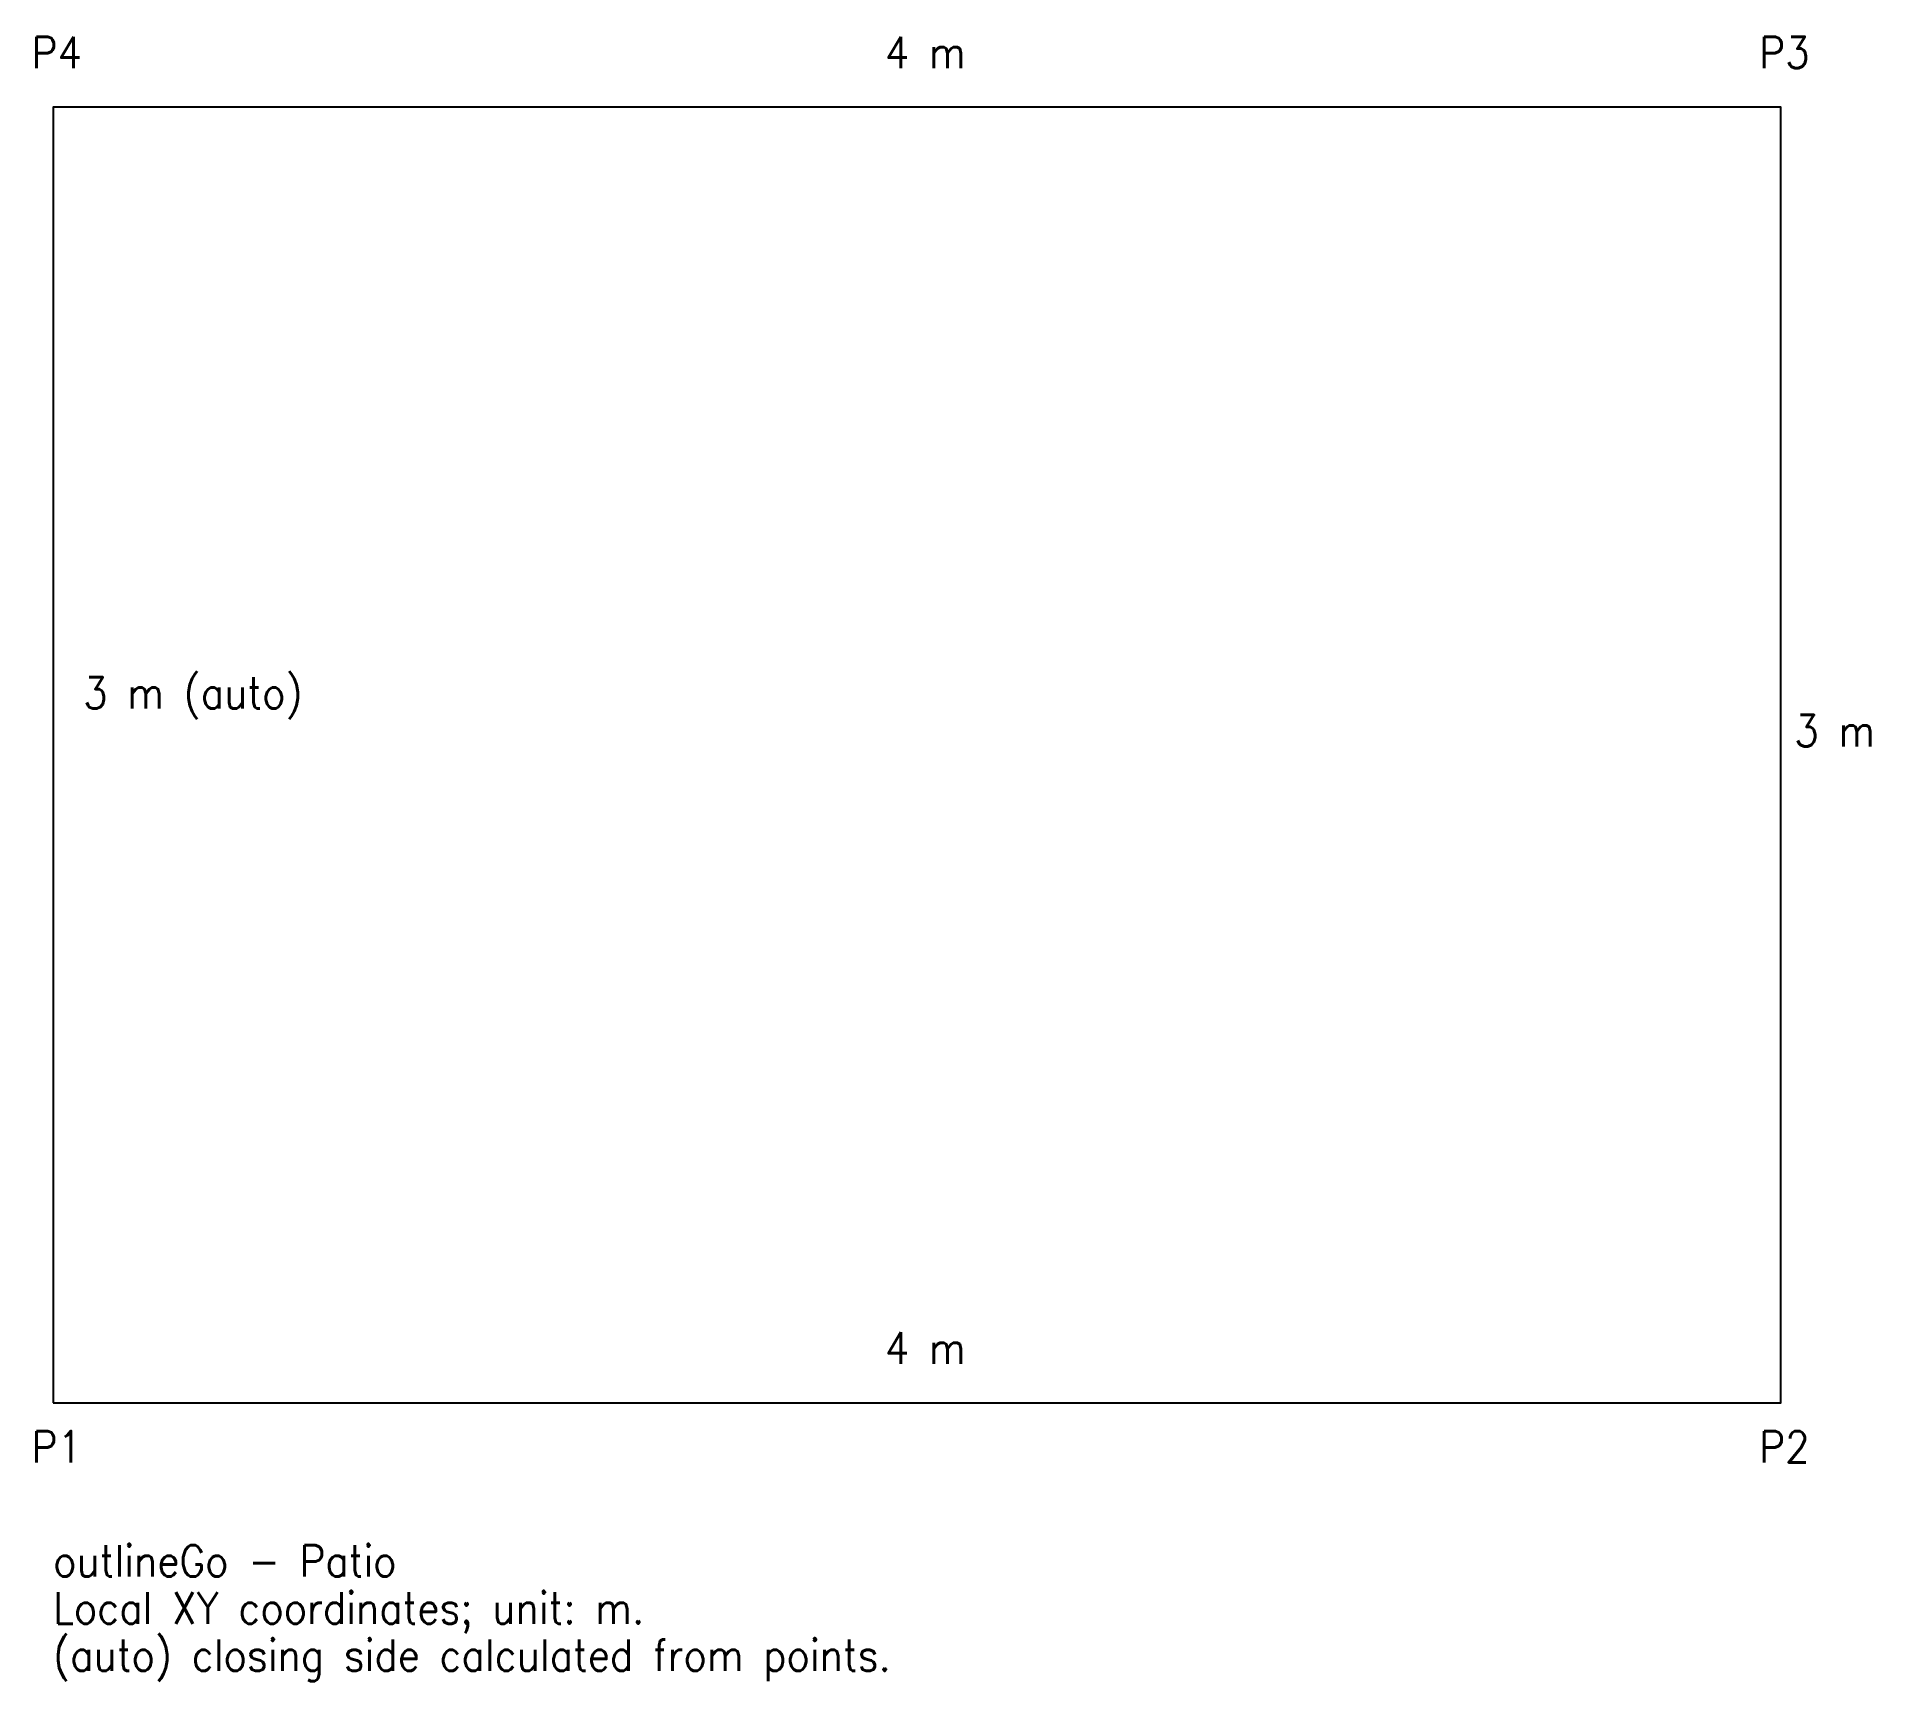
# Model space of a CAD drawing. Header units: metres. Extents: x -0.04 to 4.21, y -0.64 to 3.16.
import ezdxf

# ---------------------------------------------------------------- set-up
doc = ezdxf.new("R2010")
doc.units = ezdxf.units.M
for name, color, linetype in [('LENGTHS', 2, 'CONTINUOUS'), ('NOTES', 8, 'CONTINUOUS'), ('OUTLINE', 7, 'CONTINUOUS'), ('POINT_LABELS', 3, 'CONTINUOUS')]:
    doc.layers.add(name, color=color, linetype=linetype)
doc.styles.get("Standard").update_dxf_attribs({"font": 'STANDARD'})

msp = doc.modelspace()

# ---------------------------------------------------------------- linework, layer by layer
at = {"layer": 'OUTLINE'}
msp.add_lwpolyline([(0, 0), (4, 0), (4, 3), (0, 3)], close=True, dxfattribs=at)

# ---------------------------------------------------------------- texts
at = {"layer": 'LENGTHS'}
for s, p in [('4 m', (1.9258, 3.0906)), ('3 m (auto)', (0.0695, 1.6076)), ('3 m', (4.0314, 1.5201)), ('4 m', (1.9258, 0.0906))]:
    msp.add_text(s, height=0.07273, dxfattribs=at).set_placement(p)
at = {"layer": 'NOTES'}
for s, p in [('outlineGo - Patio', (0, -0.4023)), ('Local XY coordinates; unit: m.', (0, -0.5114)), ('(auto) closing side calculated from points.', (0, -0.6205))]:
    msp.add_text(s, height=0.072727, dxfattribs=at).set_placement(p)
at = {"layer": 'POINT_LABELS'}
for s, p in [('P4', (-0.0495, 3.0906)), ('P3', (3.9505, 3.0906)), ('P1', (-0.0495, -0.1379)), ('P2', (3.9505, -0.1379))]:
    msp.add_text(s, height=0.07273, dxfattribs=at).set_placement(p)

doc.saveas('drawing.dxf')
